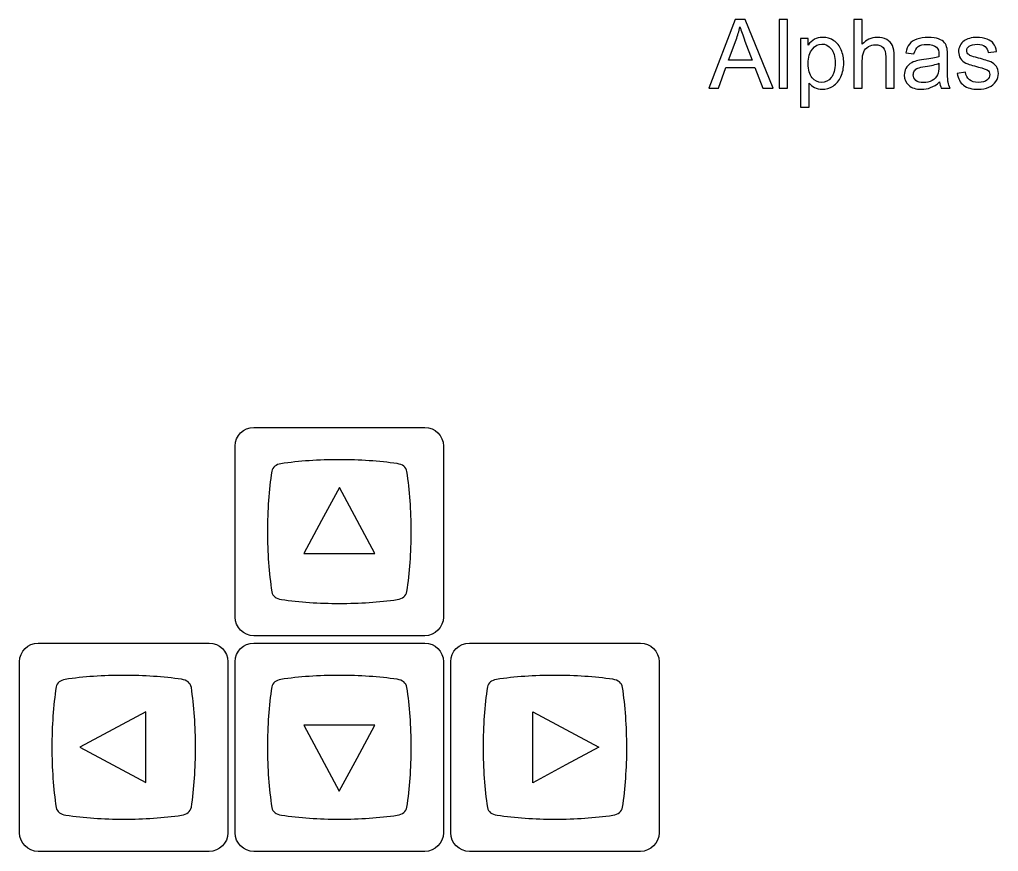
# Model space of a CAD drawing. Header units: millimetres. Extents: x -493 to 473, y -489 to 489.
# Drawn here: x -186.2 to -99.8, y -346.9 to -273.5 of the extents above; entities that cross this region are included whole.
import ezdxf

# ---------------------------------------------------------------- set-up
doc = ezdxf.new("R2010")
doc.units = ezdxf.units.MM
doc.header["$MEASUREMENT"] = 0
doc.layers.add('Layer 1', color=7, linetype='Continuous')

msp = doc.modelspace()

# ---------------------------------------------------------------- linework, layer by layer
at = {"layer": 'Layer 1', "color": 250}
for points, knots in [([(-125.3401, -279.539), (-125.3401, -279.539), (-123.0146, -273.4769), (-123.0146, -273.4769), (-123.0146, -273.4769), (-123.0146, -273.4769), (-122.1327, -273.4769), (-122.1327, -273.4769), (-122.1327, -273.4769), (-122.1327, -273.4769), (-119.6647, -279.539), (-119.6647, -279.539), (-119.6647, -279.539), (-119.6647, -279.539), (-120.5776, -279.539), (-120.5776, -279.539), (-120.5776, -279.539), (-120.5776, -279.539), (-121.279, -277.7017), (-121.279, -277.7017), (-121.279, -277.7017), (-121.279, -277.7017), (-123.8316, -277.7017), (-123.8316, -277.7017), (-123.8316, -277.7017), (-123.8316, -277.7017), (-124.4892, -279.539), (-124.4892, -279.539), (-124.4892, -279.539), (-124.4892, -279.539), (-125.3401, -279.539), (-125.3401, -279.539)], [0, 0, 0, 0, 0.1111111, 0.1111111, 0.1111111, 0.1111111, 0.2222222, 0.2222222, 0.2222222, 0.2222222, 0.3333333, 0.3333333, 0.3333333, 0.3333333, 0.4444444, 0.4444444, 0.4444444, 0.4444444, 0.5555556, 0.5555556, 0.5555556, 0.5555556, 0.6666667, 0.6666667, 0.6666667, 0.6666667, 0.7777778, 0.7777778, 0.7777778, 0.7777778, 1, 1, 1, 1]), ([(-123.596, -277.0498), (-123.596, -277.0498), (-121.5301, -277.0498), (-121.5301, -277.0498), (-121.5301, -277.0498), (-121.5301, -277.0498), (-122.1623, -275.3692), (-122.1623, -275.3692), (-122.1623, -275.3692), (-122.3528, -274.8584), (-122.4967, -274.4365), (-122.5969, -274.1034), (-122.5969, -274.1034), (-122.6802, -274.4986), (-122.7917, -274.8866), (-122.9314, -275.2704), (-122.9314, -275.2704), (-122.9314, -275.2704), (-123.596, -277.0498), (-123.596, -277.0498)], [0, 0, 0, 0, 0.1666667, 0.1666667, 0.1666667, 0.1666667, 0.3333333, 0.3333333, 0.3333333, 0.3333333, 0.5, 0.5, 0.5, 0.5, 0.6666667, 0.6666667, 0.6666667, 0.6666667, 1, 1, 1, 1]), ([(-119.1383, -279.539), (-119.1383, -279.539), (-119.1383, -273.4769), (-119.1383, -273.4769), (-119.1383, -273.4769), (-119.1383, -273.4769), (-118.3933, -273.4769), (-118.3933, -273.4769), (-118.3933, -273.4769), (-118.3933, -273.4769), (-118.3933, -279.539), (-118.3933, -279.539), (-118.3933, -279.539), (-118.3933, -279.539), (-119.1383, -279.539), (-119.1383, -279.539)], [0, 0, 0, 0, 0.2, 0.2, 0.2, 0.2, 0.4, 0.4, 0.4, 0.4, 0.6, 0.6, 0.6, 0.6, 1, 1, 1, 1]), ([(-112.5316, -279.539), (-112.5316, -279.539), (-112.5316, -273.4769), (-112.5316, -273.4769), (-112.5316, -273.4769), (-112.5316, -273.4769), (-111.7865, -273.4769), (-111.7865, -273.4769), (-111.7865, -273.4769), (-111.7865, -273.4769), (-111.7865, -275.6585), (-111.7865, -275.6585), (-111.7865, -275.6585), (-111.4408, -275.2535), (-111.0048, -275.0517), (-110.477, -275.0517), (-110.477, -275.0517), (-110.1539, -275.0517), (-109.8731, -275.1152), (-109.6332, -275.2436), (-109.6332, -275.2436), (-109.3947, -275.372), (-109.224, -275.5484), (-109.121, -275.7742), (-109.121, -275.7742), (-109.018, -276), (-108.9672, -276.3287), (-108.9672, -276.7577), (-108.9672, -276.7577), (-108.9672, -276.7577), (-108.9672, -279.539), (-108.9672, -279.539), (-108.9672, -279.539), (-108.9672, -279.539), (-109.7122, -279.539), (-109.7122, -279.539), (-109.7122, -279.539), (-109.7122, -279.539), (-109.7122, -276.7605), (-109.7122, -276.7605), (-109.7122, -276.7605), (-109.7122, -276.3894), (-109.7927, -276.1185), (-109.9521, -275.9492), (-109.9521, -275.9492), (-110.113, -275.7798), (-110.3388, -275.6952), (-110.6323, -275.6952), (-110.6323, -275.6952), (-110.851, -275.6952), (-111.057, -275.7516), (-111.2503, -275.8659), (-111.2503, -275.8659), (-111.4436, -275.9802), (-111.5805, -276.1354), (-111.6638, -276.3316), (-111.6638, -276.3316), (-111.7456, -276.5263), (-111.7865, -276.7958), (-111.7865, -277.1401), (-111.7865, -277.1401), (-111.7865, -277.1401), (-111.7865, -279.539), (-111.7865, -279.539), (-111.7865, -279.539), (-111.7865, -279.539), (-112.5316, -279.539), (-112.5316, -279.539)], [0, 0, 0, 0, 0.0555556, 0.0555556, 0.0555556, 0.0555556, 0.1111111, 0.1111111, 0.1111111, 0.1111111, 0.1666667, 0.1666667, 0.1666667, 0.1666667, 0.2222222, 0.2222222, 0.2222222, 0.2222222, 0.2777778, 0.2777778, 0.2777778, 0.2777778, 0.3333333, 0.3333333, 0.3333333, 0.3333333, 0.3888889, 0.3888889, 0.3888889, 0.3888889, 0.4444444, 0.4444444, 0.4444444, 0.4444444, 0.5, 0.5, 0.5, 0.5, 0.5555556, 0.5555556, 0.5555556, 0.5555556, 0.6111111, 0.6111111, 0.6111111, 0.6111111, 0.6666667, 0.6666667, 0.6666667, 0.6666667, 0.7222222, 0.7222222, 0.7222222, 0.7222222, 0.7777778, 0.7777778, 0.7777778, 0.7777778, 0.8333333, 0.8333333, 0.8333333, 0.8333333, 0.8888889, 0.8888889, 0.8888889, 0.8888889, 1, 1, 1, 1]), ([(-117.2404, -281.2239), (-117.2404, -281.2239), (-117.2404, -275.1448), (-117.2404, -275.1448), (-117.2404, -275.1448), (-117.2404, -275.1448), (-116.5631, -275.1448), (-116.5631, -275.1448), (-116.5631, -275.1448), (-116.5631, -275.1448), (-116.5631, -275.722), (-116.5631, -275.722), (-116.5631, -275.722), (-116.4036, -275.499), (-116.223, -275.3311), (-116.0212, -275.2196), (-116.0212, -275.2196), (-115.8208, -275.1081), (-115.5767, -275.0517), (-115.2903, -275.0517), (-115.2903, -275.0517), (-114.9149, -275.0517), (-114.5847, -275.1477), (-114.2983, -275.341), (-114.2983, -275.341), (-114.0118, -275.5329), (-113.7959, -275.8052), (-113.6492, -276.1552), (-113.6492, -276.1552), (-113.5038, -276.5065), (-113.4304, -276.8904), (-113.4304, -277.3095), (-113.4304, -277.3095), (-113.4304, -277.7568), (-113.5109, -278.1604), (-113.6717, -278.5202), (-113.6717, -278.5202), (-113.8326, -278.8786), (-114.0668, -279.1538), (-114.3745, -279.3457), (-114.3745, -279.3457), (-114.6807, -279.5362), (-115.0038, -279.6321), (-115.3425, -279.6321), (-115.3425, -279.6321), (-115.5908, -279.6321), (-115.8138, -279.5799), (-116.0099, -279.4755), (-116.0099, -279.4755), (-116.2075, -279.3711), (-116.3683, -279.2398), (-116.4953, -279.0804), (-116.4953, -279.0804), (-116.4953, -279.0804), (-116.4953, -281.2239), (-116.4953, -281.2239), (-116.4953, -281.2239), (-116.4953, -281.2239), (-117.2404, -281.2239), (-117.2404, -281.2239)], [0, 0, 0, 0, 0.0625, 0.0625, 0.0625, 0.0625, 0.125, 0.125, 0.125, 0.125, 0.1875, 0.1875, 0.1875, 0.1875, 0.25, 0.25, 0.25, 0.25, 0.3125, 0.3125, 0.3125, 0.3125, 0.375, 0.375, 0.375, 0.375, 0.4375, 0.4375, 0.4375, 0.4375, 0.5, 0.5, 0.5, 0.5, 0.5625, 0.5625, 0.5625, 0.5625, 0.625, 0.625, 0.625, 0.625, 0.6875, 0.6875, 0.6875, 0.6875, 0.75, 0.75, 0.75, 0.75, 0.8125, 0.8125, 0.8125, 0.8125, 0.875, 0.875, 0.875, 0.875, 1, 1, 1, 1]), ([(-116.5631, -277.3687), (-116.5631, -277.9318), (-116.4488, -278.348), (-116.2216, -278.6176), (-116.2216, -278.6176), (-115.993, -278.8871), (-115.7164, -279.0225), (-115.3919, -279.0225), (-115.3919, -279.0225), (-115.0617, -279.0225), (-114.7794, -278.8828), (-114.5452, -278.6034), (-114.5452, -278.6034), (-114.3095, -278.324), (-114.1924, -277.8922), (-114.1924, -277.3066), (-114.1924, -277.3066), (-114.1924, -276.7478), (-114.3067, -276.3302), (-114.5367, -276.0522), (-114.5367, -276.0522), (-114.7667, -275.7742), (-115.0405, -275.6359), (-115.3594, -275.6359), (-115.3594, -275.6359), (-115.6755, -275.6359), (-115.9549, -275.7841), (-116.1976, -276.079), (-116.1976, -276.079), (-116.4417, -276.3753), (-116.5631, -276.8043), (-116.5631, -277.3687)], [0, 0, 0, 0, 0.1111111, 0.1111111, 0.1111111, 0.1111111, 0.2222222, 0.2222222, 0.2222222, 0.2222222, 0.3333333, 0.3333333, 0.3333333, 0.3333333, 0.4444444, 0.4444444, 0.4444444, 0.4444444, 0.5555556, 0.5555556, 0.5555556, 0.5555556, 0.6666667, 0.6666667, 0.6666667, 0.6666667, 0.7777778, 0.7777778, 0.7777778, 0.7777778, 1, 1, 1, 1]), ([(-104.9526, -278.9887), (-105.2292, -279.2243), (-105.4959, -279.3894), (-105.7513, -279.4868), (-105.7513, -279.4868), (-106.0067, -279.5842), (-106.2805, -279.6321), (-106.574, -279.6321), (-106.574, -279.6321), (-107.0566, -279.6321), (-107.4277, -279.515), (-107.6873, -279.2794), (-107.6873, -279.2794), (-107.947, -279.0451), (-108.0768, -278.7446), (-108.0768, -278.3791), (-108.0768, -278.3791), (-108.0768, -278.1646), (-108.0274, -277.9684), (-107.93, -277.7906), (-107.93, -277.7906), (-107.8313, -277.6128), (-107.7029, -277.4717), (-107.5448, -277.3645), (-107.5448, -277.3645), (-107.3854, -277.2573), (-107.2076, -277.1754), (-107.0086, -277.1204), (-107.0086, -277.1204), (-106.8618, -277.0823), (-106.6403, -277.0456), (-106.3454, -277.0089), (-106.3454, -277.0089), (-105.7443, -276.9383), (-105.2998, -276.8523), (-105.0161, -276.7535), (-105.0161, -276.7535), (-105.0133, -276.6519), (-105.0119, -276.587), (-105.0119, -276.5602), (-105.0119, -276.5602), (-105.0119, -276.2582), (-105.0824, -276.0451), (-105.2236, -275.9209), (-105.2236, -275.9209), (-105.4141, -275.753), (-105.6977, -275.6698), (-106.073, -275.6698), (-106.073, -275.6698), (-106.4244, -275.6698), (-106.684, -275.7319), (-106.8506, -275.8546), (-106.8506, -275.8546), (-107.0185, -275.9774), (-107.1412, -276.1947), (-107.2217, -276.508), (-107.2217, -276.508), (-107.2217, -276.508), (-107.9498, -276.4064), (-107.9498, -276.4064), (-107.9498, -276.4064), (-107.8835, -276.0945), (-107.7748, -275.8419), (-107.6224, -275.65), (-107.6224, -275.65), (-107.47, -275.4581), (-107.2499, -275.3113), (-106.962, -275.2069), (-106.962, -275.2069), (-106.6756, -275.1039), (-106.3411, -275.0517), (-105.963, -275.0517), (-105.963, -275.0517), (-105.5876, -275.0517), (-105.2814, -275.0954), (-105.0458, -275.1843), (-105.0458, -275.1843), (-104.8115, -275.2732), (-104.638, -275.3833), (-104.5279, -275.5174), (-104.5279, -275.5174), (-104.4178, -275.6514), (-104.3402, -275.8208), (-104.2951, -276.0254), (-104.2951, -276.0254), (-104.2711, -276.1524), (-104.2584, -276.381), (-104.2584, -276.7097), (-104.2584, -276.7097), (-104.2584, -276.7097), (-104.2584, -277.6975), (-104.2584, -277.6975), (-104.2584, -277.6975), (-104.2584, -278.3875), (-104.2428, -278.8236), (-104.2118, -279.0084), (-104.2118, -279.0084), (-104.1822, -279.1933), (-104.1201, -279.3697), (-104.0298, -279.539), (-104.0298, -279.539), (-104.0298, -279.539), (-104.8087, -279.539), (-104.8087, -279.539), (-104.8087, -279.539), (-104.8835, -279.3824), (-104.9315, -279.1989), (-104.9526, -278.9887)], [0, 0, 0, 0, 0.0357143, 0.0357143, 0.0357143, 0.0357143, 0.0714286, 0.0714286, 0.0714286, 0.0714286, 0.1071429, 0.1071429, 0.1071429, 0.1071429, 0.1428571, 0.1428571, 0.1428571, 0.1428571, 0.1785714, 0.1785714, 0.1785714, 0.1785714, 0.2142857, 0.2142857, 0.2142857, 0.2142857, 0.25, 0.25, 0.25, 0.25, 0.2857143, 0.2857143, 0.2857143, 0.2857143, 0.3214286, 0.3214286, 0.3214286, 0.3214286, 0.3571429, 0.3571429, 0.3571429, 0.3571429, 0.3928571, 0.3928571, 0.3928571, 0.3928571, 0.4285714, 0.4285714, 0.4285714, 0.4285714, 0.4642857, 0.4642857, 0.4642857, 0.4642857, 0.5, 0.5, 0.5, 0.5, 0.5357143, 0.5357143, 0.5357143, 0.5357143, 0.5714286, 0.5714286, 0.5714286, 0.5714286, 0.6071429, 0.6071429, 0.6071429, 0.6071429, 0.6428571, 0.6428571, 0.6428571, 0.6428571, 0.6785714, 0.6785714, 0.6785714, 0.6785714, 0.7142857, 0.7142857, 0.7142857, 0.7142857, 0.75, 0.75, 0.75, 0.75, 0.7857143, 0.7857143, 0.7857143, 0.7857143, 0.8214286, 0.8214286, 0.8214286, 0.8214286, 0.8571429, 0.8571429, 0.8571429, 0.8571429, 0.8928571, 0.8928571, 0.8928571, 0.8928571, 0.9285714, 0.9285714, 0.9285714, 0.9285714, 1, 1, 1, 1]), ([(-103.4103, -278.2267), (-103.4103, -278.2267), (-102.6737, -278.1081), (-102.6737, -278.1081), (-102.6737, -278.1081), (-102.6328, -278.4031), (-102.5171, -278.6288), (-102.328, -278.7869), (-102.328, -278.7869), (-102.1389, -278.9435), (-101.8736, -279.0225), (-101.535, -279.0225), (-101.535, -279.0225), (-101.1921, -279.0225), (-100.9381, -278.9534), (-100.7716, -278.8137), (-100.7716, -278.8137), (-100.6065, -278.6754), (-100.5232, -278.5117), (-100.5232, -278.324), (-100.5232, -278.324), (-100.5232, -278.1561), (-100.598, -278.0235), (-100.7462, -277.9275), (-100.7462, -277.9275), (-100.8506, -277.8612), (-101.1046, -277.7779), (-101.5082, -277.6749), (-101.5082, -277.6749), (-102.0529, -277.5381), (-102.4296, -277.4195), (-102.6413, -277.3193), (-102.6413, -277.3193), (-102.8515, -277.2177), (-103.011, -277.0795), (-103.1196, -276.9017), (-103.1196, -276.9017), (-103.2283, -276.7253), (-103.2833, -276.5291), (-103.2833, -276.3146), (-103.2833, -276.3146), (-103.2833, -276.1185), (-103.2382, -275.9379), (-103.1493, -275.7714), (-103.1493, -275.7714), (-103.059, -275.6049), (-102.9376, -275.4666), (-102.7838, -275.3565), (-102.7838, -275.3565), (-102.6681, -275.2718), (-102.5101, -275.1999), (-102.3111, -275.1406), (-102.3111, -275.1406), (-102.1107, -275.0813), (-101.8976, -275.0517), (-101.669, -275.0517), (-101.669, -275.0517), (-101.3247, -275.0517), (-101.0228, -275.1011), (-100.7631, -275.2013), (-100.7631, -275.2013), (-100.5021, -275.3001), (-100.3101, -275.4355), (-100.186, -275.6049), (-100.186, -275.6049), (-100.0632, -275.7756), (-99.9771, -276.0028), (-99.9306, -276.2878), (-99.9306, -276.2878), (-99.9306, -276.2878), (-100.6587, -276.3894), (-100.6587, -276.3894), (-100.6587, -276.3894), (-100.6911, -276.1608), (-100.7871, -275.9816), (-100.9451, -275.8532), (-100.9451, -275.8532), (-101.1032, -275.7248), (-101.3261, -275.6613), (-101.6154, -275.6613), (-101.6154, -275.6613), (-101.9555, -275.6613), (-102.1996, -275.7177), (-102.345, -275.8306), (-102.345, -275.8306), (-102.4903, -275.9435), (-102.5637, -276.0762), (-102.5637, -276.2271), (-102.5637, -276.2271), (-102.5637, -276.3231), (-102.534, -276.4106), (-102.4734, -276.4882), (-102.4734, -276.4882), (-102.4127, -276.5672), (-102.3181, -276.6335), (-102.1883, -276.6858), (-102.1883, -276.6858), (-102.1135, -276.714), (-101.8962, -276.7775), (-101.5322, -276.8763), (-101.5322, -276.8763), (-101.0072, -277.016), (-100.6403, -277.1317), (-100.4315, -277.2206), (-100.4315, -277.2206), (-100.2227, -277.3095), (-100.059, -277.4407), (-99.9404, -277.61), (-99.9404, -277.61), (-99.8205, -277.7808), (-99.7612, -277.9924), (-99.7612, -278.2464), (-99.7612, -278.2464), (-99.7612, -278.4934), (-99.8332, -278.7262), (-99.9785, -278.9449), (-99.9785, -278.9449), (-100.1239, -279.1636), (-100.3327, -279.333), (-100.6051, -279.4529), (-100.6051, -279.4529), (-100.8788, -279.5729), (-101.1879, -279.6321), (-101.5322, -279.6321), (-101.5322, -279.6321), (-102.1022, -279.6321), (-102.5383, -279.5136), (-102.8374, -279.2779), (-102.8374, -279.2779), (-103.1366, -279.0409), (-103.3271, -278.6909), (-103.4103, -278.2267)], [0, 0, 0, 0, 0.0294118, 0.0294118, 0.0294118, 0.0294118, 0.0588235, 0.0588235, 0.0588235, 0.0588235, 0.0882353, 0.0882353, 0.0882353, 0.0882353, 0.1176471, 0.1176471, 0.1176471, 0.1176471, 0.1470588, 0.1470588, 0.1470588, 0.1470588, 0.1764706, 0.1764706, 0.1764706, 0.1764706, 0.2058824, 0.2058824, 0.2058824, 0.2058824, 0.2352941, 0.2352941, 0.2352941, 0.2352941, 0.2647059, 0.2647059, 0.2647059, 0.2647059, 0.2941176, 0.2941176, 0.2941176, 0.2941176, 0.3235294, 0.3235294, 0.3235294, 0.3235294, 0.3529412, 0.3529412, 0.3529412, 0.3529412, 0.3823529, 0.3823529, 0.3823529, 0.3823529, 0.4117647, 0.4117647, 0.4117647, 0.4117647, 0.4411765, 0.4411765, 0.4411765, 0.4411765, 0.4705882, 0.4705882, 0.4705882, 0.4705882, 0.5, 0.5, 0.5, 0.5, 0.5294118, 0.5294118, 0.5294118, 0.5294118, 0.5588235, 0.5588235, 0.5588235, 0.5588235, 0.5882353, 0.5882353, 0.5882353, 0.5882353, 0.6176471, 0.6176471, 0.6176471, 0.6176471, 0.6470588, 0.6470588, 0.6470588, 0.6470588, 0.6764706, 0.6764706, 0.6764706, 0.6764706, 0.7058824, 0.7058824, 0.7058824, 0.7058824, 0.7352941, 0.7352941, 0.7352941, 0.7352941, 0.7647059, 0.7647059, 0.7647059, 0.7647059, 0.7941176, 0.7941176, 0.7941176, 0.7941176, 0.8235294, 0.8235294, 0.8235294, 0.8235294, 0.8529412, 0.8529412, 0.8529412, 0.8529412, 0.8823529, 0.8823529, 0.8823529, 0.8823529, 0.9117647, 0.9117647, 0.9117647, 0.9117647, 0.9411765, 0.9411765, 0.9411765, 0.9411765, 1, 1, 1, 1]), ([(-105.0119, -277.3377), (-105.2828, -277.4477), (-105.6892, -277.5409), (-106.2311, -277.6171), (-106.2311, -277.6171), (-106.5387, -277.6608), (-106.756, -277.7102), (-106.883, -277.7652), (-106.883, -277.7652), (-107.01, -277.8203), (-107.1074, -277.9007), (-107.1765, -278.0051), (-107.1765, -278.0051), (-107.2457, -278.111), (-107.2809, -278.2281), (-107.2809, -278.3579), (-107.2809, -278.3579), (-107.2809, -278.5541), (-107.2062, -278.7192), (-107.0552, -278.8504), (-107.0552, -278.8504), (-106.9042, -278.9816), (-106.684, -279.0479), (-106.3948, -279.0479), (-106.3948, -279.0479), (-106.1083, -279.0479), (-105.8529, -278.9858), (-105.6285, -278.8603), (-105.6285, -278.8603), (-105.4056, -278.7361), (-105.2405, -278.5653), (-105.1361, -278.3494), (-105.1361, -278.3494), (-105.0556, -278.1815), (-105.0161, -277.9346), (-105.0161, -277.6086), (-105.0161, -277.6086), (-105.0161, -277.6086), (-105.0119, -277.3377), (-105.0119, -277.3377)], [0, 0, 0, 0, 0.0909091, 0.0909091, 0.0909091, 0.0909091, 0.1818182, 0.1818182, 0.1818182, 0.1818182, 0.2727273, 0.2727273, 0.2727273, 0.2727273, 0.3636364, 0.3636364, 0.3636364, 0.3636364, 0.4545455, 0.4545455, 0.4545455, 0.4545455, 0.5454545, 0.5454545, 0.5454545, 0.5454545, 0.6363636, 0.6363636, 0.6363636, 0.6363636, 0.7272727, 0.7272727, 0.7272727, 0.7272727, 0.8181818, 0.8181818, 0.8181818, 0.8181818, 1, 1, 1, 1])]:
    msp.add_open_spline(points, degree=3, knots=knots, dxfattribs=at)
at = {"layer": 'Layer 1', "color": 169}
for points in [[(-165.548, -327.8955), (-165.548, -327.8955), (-150.4406, -327.8955), (-150.4406, -327.8955), (-150.4406, -327.8955), (-149.5351, -327.8955), (-148.7943, -327.1547), (-148.7943, -326.2492), (-148.7943, -326.2492), (-148.7943, -326.2492), (-148.7943, -311.1418), (-148.7943, -311.1418), (-148.7943, -311.1418), (-148.7943, -310.2363), (-149.5351, -309.4955), (-150.4406, -309.4955), (-150.4406, -309.4955), (-150.4406, -309.4955), (-165.548, -309.4955), (-165.548, -309.4955), (-165.548, -309.4955), (-166.4535, -309.4955), (-167.1943, -310.2363), (-167.1943, -311.1418), (-167.1943, -311.1418), (-167.1943, -311.1418), (-167.1943, -326.2492), (-167.1943, -326.2492), (-167.1943, -326.2492), (-167.1943, -327.1547), (-166.4535, -327.8955), (-165.548, -327.8955)], [(-184.598, -346.9455), (-184.598, -346.9455), (-169.4906, -346.9455), (-169.4906, -346.9455), (-169.4906, -346.9455), (-168.5851, -346.9455), (-167.8443, -346.2047), (-167.8443, -345.2992), (-167.8443, -345.2992), (-167.8443, -345.2992), (-167.8443, -330.1918), (-167.8443, -330.1918), (-167.8443, -330.1918), (-167.8443, -329.2863), (-168.5851, -328.5455), (-169.4906, -328.5455), (-169.4906, -328.5455), (-169.4906, -328.5455), (-184.598, -328.5455), (-184.598, -328.5455), (-184.598, -328.5455), (-185.5035, -328.5455), (-186.2443, -329.2863), (-186.2443, -330.1918), (-186.2443, -330.1918), (-186.2443, -330.1918), (-186.2443, -345.2992), (-186.2443, -345.2992), (-186.2443, -345.2992), (-186.2443, -346.2047), (-185.5035, -346.9455), (-184.598, -346.9455)], [(-165.548, -346.9455), (-165.548, -346.9455), (-150.4406, -346.9455), (-150.4406, -346.9455), (-150.4406, -346.9455), (-149.5351, -346.9455), (-148.7943, -346.2047), (-148.7943, -345.2992), (-148.7943, -345.2992), (-148.7943, -345.2992), (-148.7943, -330.1918), (-148.7943, -330.1918), (-148.7943, -330.1918), (-148.7943, -329.2863), (-149.5351, -328.5455), (-150.4406, -328.5455), (-150.4406, -328.5455), (-150.4406, -328.5455), (-165.548, -328.5455), (-165.548, -328.5455), (-165.548, -328.5455), (-166.4535, -328.5455), (-167.1943, -329.2863), (-167.1943, -330.1918), (-167.1943, -330.1918), (-167.1943, -330.1918), (-167.1943, -345.2992), (-167.1943, -345.2992), (-167.1943, -345.2992), (-167.1943, -346.2047), (-166.4535, -346.9455), (-165.548, -346.9455)], [(-146.498, -346.9455), (-146.498, -346.9455), (-131.3906, -346.9455), (-131.3906, -346.9455), (-131.3906, -346.9455), (-130.4851, -346.9455), (-129.7443, -346.2047), (-129.7443, -345.2992), (-129.7443, -345.2992), (-129.7443, -345.2992), (-129.7443, -330.1918), (-129.7443, -330.1918), (-129.7443, -330.1918), (-129.7443, -329.2863), (-130.4851, -328.5455), (-131.3906, -328.5455), (-131.3906, -328.5455), (-131.3906, -328.5455), (-146.498, -328.5455), (-146.498, -328.5455), (-146.498, -328.5455), (-147.4035, -328.5455), (-148.1443, -329.2863), (-148.1443, -330.1918), (-148.1443, -330.1918), (-148.1443, -330.1918), (-148.1443, -345.2992), (-148.1443, -345.2992), (-148.1443, -345.2992), (-148.1443, -346.2047), (-147.4035, -346.9455), (-146.498, -346.9455)]]:
    msp.add_open_spline(points, degree=3, knots=[0, 0, 0, 0, 0.1111111, 0.1111111, 0.1111111, 0.1111111, 0.2222222, 0.2222222, 0.2222222, 0.2222222, 0.3333333, 0.3333333, 0.3333333, 0.3333333, 0.4444444, 0.4444444, 0.4444444, 0.4444444, 0.5555556, 0.5555556, 0.5555556, 0.5555556, 0.6666667, 0.6666667, 0.6666667, 0.6666667, 0.7777778, 0.7777778, 0.7777778, 0.7777778, 1, 1, 1, 1], dxfattribs=at)
at = {"layer": 'Layer 1', "color": 159}
for points in [[(-157.9941, -312.346), (-156.2035, -312.3465), (-154.4836, -312.4694), (-152.8814, -312.6949), (-152.8814, -312.6949), (-152.8814, -312.6949), (-152.8814, -312.695), (-152.8814, -312.695), (-152.8814, -312.695), (-152.3946, -312.7679), (-152.1047, -313.0005), (-152.0175, -313.4052), (-152.0175, -313.4052), (-151.7755, -315.0581), (-151.6432, -316.8397), (-151.6428, -318.6975), (-151.6428, -318.6975), (-151.6423, -320.5552), (-151.7738, -322.3368), (-152.015, -323.9897), (-152.015, -323.9897), (-152.102, -324.3939), (-152.3913, -324.6263), (-152.877, -324.6992), (-152.877, -324.6992), (-154.4795, -324.9241), (-156.1999, -325.0463), (-157.9912, -325.0459), (-157.9912, -325.0459), (-159.783, -325.0455), (-161.504, -324.9223), (-163.107, -324.6965), (-163.107, -324.6965), (-163.107, -324.6965), (-163.1069, -324.6961), (-163.1069, -324.6961), (-163.1069, -324.6961), (-163.5799, -324.6253), (-163.8671, -324.4036), (-163.963, -324.0196), (-163.963, -324.0196), (-164.208, -322.3575), (-164.3421, -320.5646), (-164.3425, -318.6945), (-164.3425, -318.6945), (-164.343, -316.8227), (-164.2095, -315.0283), (-163.9649, -313.365), (-163.9649, -313.365), (-163.8723, -312.9981), (-163.6043, -312.7801), (-163.1655, -312.7009), (-163.1655, -312.7009), (-161.5468, -312.4708), (-159.8067, -312.3456), (-157.9941, -312.346)], [(-177.0441, -331.396), (-175.2535, -331.3965), (-173.5336, -331.5194), (-171.9314, -331.7449), (-171.9314, -331.7449), (-171.9314, -331.7449), (-171.9314, -331.745), (-171.9314, -331.745), (-171.9314, -331.745), (-171.4446, -331.8179), (-171.1547, -332.0505), (-171.0675, -332.4552), (-171.0675, -332.4552), (-170.8255, -334.1081), (-170.6932, -335.8897), (-170.6928, -337.7475), (-170.6928, -337.7475), (-170.6923, -339.6052), (-170.8238, -341.3868), (-171.065, -343.0397), (-171.065, -343.0397), (-171.152, -343.4439), (-171.4413, -343.6763), (-171.927, -343.7492), (-171.927, -343.7492), (-173.5295, -343.9741), (-175.2499, -344.0963), (-177.0412, -344.0959), (-177.0412, -344.0959), (-178.833, -344.0955), (-180.554, -343.9723), (-182.157, -343.7465), (-182.157, -343.7465), (-182.157, -343.7465), (-182.1569, -343.7461), (-182.1569, -343.7461), (-182.1569, -343.7461), (-182.6299, -343.6753), (-182.9171, -343.4536), (-183.013, -343.0696), (-183.013, -343.0696), (-183.258, -341.4075), (-183.3921, -339.6146), (-183.3925, -337.7445), (-183.3925, -337.7445), (-183.393, -335.8727), (-183.2595, -334.0783), (-183.0149, -332.415), (-183.0149, -332.415), (-182.9223, -332.0481), (-182.6543, -331.8301), (-182.2155, -331.7509), (-182.2155, -331.7509), (-180.5968, -331.5208), (-178.8567, -331.3956), (-177.0441, -331.396)], [(-157.9941, -331.396), (-156.2035, -331.3965), (-154.4836, -331.5194), (-152.8814, -331.7449), (-152.8814, -331.7449), (-152.8814, -331.7449), (-152.8814, -331.745), (-152.8814, -331.745), (-152.8814, -331.745), (-152.3946, -331.8179), (-152.1047, -332.0505), (-152.0175, -332.4552), (-152.0175, -332.4552), (-151.7755, -334.1081), (-151.6432, -335.8897), (-151.6428, -337.7475), (-151.6428, -337.7475), (-151.6423, -339.6052), (-151.7738, -341.3868), (-152.015, -343.0397), (-152.015, -343.0397), (-152.102, -343.4439), (-152.3913, -343.6763), (-152.877, -343.7492), (-152.877, -343.7492), (-154.4795, -343.9741), (-156.1999, -344.0963), (-157.9912, -344.0959), (-157.9912, -344.0959), (-159.783, -344.0955), (-161.504, -343.9723), (-163.107, -343.7465), (-163.107, -343.7465), (-163.107, -343.7465), (-163.1069, -343.7461), (-163.1069, -343.7461), (-163.1069, -343.7461), (-163.5799, -343.6753), (-163.8671, -343.4536), (-163.963, -343.0696), (-163.963, -343.0696), (-164.208, -341.4075), (-164.3421, -339.6146), (-164.3425, -337.7445), (-164.3425, -337.7445), (-164.343, -335.8727), (-164.2095, -334.0783), (-163.9649, -332.415), (-163.9649, -332.415), (-163.8723, -332.0481), (-163.6043, -331.8301), (-163.1655, -331.7509), (-163.1655, -331.7509), (-161.5468, -331.5208), (-159.8067, -331.3956), (-157.9941, -331.396)], [(-138.9441, -331.396), (-137.1535, -331.3965), (-135.4336, -331.5194), (-133.8314, -331.7449), (-133.8314, -331.7449), (-133.8314, -331.7449), (-133.8314, -331.745), (-133.8314, -331.745), (-133.8314, -331.745), (-133.3446, -331.8179), (-133.0547, -332.0505), (-132.9675, -332.4552), (-132.9675, -332.4552), (-132.7255, -334.1081), (-132.5932, -335.8897), (-132.5928, -337.7475), (-132.5928, -337.7475), (-132.5923, -339.6052), (-132.7238, -341.3868), (-132.965, -343.0397), (-132.965, -343.0397), (-133.052, -343.4439), (-133.3413, -343.6763), (-133.827, -343.7492), (-133.827, -343.7492), (-135.4295, -343.9741), (-137.1499, -344.0963), (-138.9412, -344.0959), (-138.9412, -344.0959), (-140.733, -344.0955), (-142.454, -343.9723), (-144.057, -343.7465), (-144.057, -343.7465), (-144.057, -343.7465), (-144.0569, -343.7461), (-144.0569, -343.7461), (-144.0569, -343.7461), (-144.5299, -343.6753), (-144.8171, -343.4536), (-144.913, -343.0696), (-144.913, -343.0696), (-145.158, -341.4075), (-145.2921, -339.6146), (-145.2925, -337.7445), (-145.2925, -337.7445), (-145.293, -335.8727), (-145.1595, -334.0783), (-144.9149, -332.415), (-144.9149, -332.415), (-144.8223, -332.0481), (-144.5543, -331.8301), (-144.1155, -331.7509), (-144.1155, -331.7509), (-142.4968, -331.5208), (-140.7567, -331.3956), (-138.9441, -331.396)]]:
    msp.add_open_spline(points, degree=3, knots=[0, 0, 0, 0, 0.0666667, 0.0666667, 0.0666667, 0.0666667, 0.1333333, 0.1333333, 0.1333333, 0.1333333, 0.2, 0.2, 0.2, 0.2, 0.2666667, 0.2666667, 0.2666667, 0.2666667, 0.3333333, 0.3333333, 0.3333333, 0.3333333, 0.4, 0.4, 0.4, 0.4, 0.4666667, 0.4666667, 0.4666667, 0.4666667, 0.5333333, 0.5333333, 0.5333333, 0.5333333, 0.6, 0.6, 0.6, 0.6, 0.6666667, 0.6666667, 0.6666667, 0.6666667, 0.7333333, 0.7333333, 0.7333333, 0.7333333, 0.8, 0.8, 0.8, 0.8, 0.8666667, 0.8666667, 0.8666667, 0.8666667, 1, 1, 1, 1], dxfattribs=at)
at = {"layer": 'Layer 1', "color": 132}
for points in [[(-157.9927, -314.8066), (-157.9927, -314.8066), (-156.4289, -317.7237), (-156.4289, -317.7237), (-156.4289, -317.7237), (-156.4289, -317.7237), (-154.865, -320.6407), (-154.865, -320.6407), (-154.865, -320.6407), (-154.865, -320.6407), (-157.9927, -320.6407), (-157.9927, -320.6407), (-157.9927, -320.6407), (-157.9927, -320.6407), (-161.1204, -320.6407), (-161.1204, -320.6407), (-161.1204, -320.6407), (-161.1204, -320.6407), (-159.5565, -317.7237), (-159.5565, -317.7237), (-159.5565, -317.7237), (-159.5565, -317.7237), (-157.9927, -314.8066), (-157.9927, -314.8066)], [(-157.9927, -314.8066), (-157.9927, -314.8066), (-156.4289, -317.7237), (-156.4289, -317.7237), (-156.4289, -317.7237), (-156.4289, -317.7237), (-154.865, -320.6407), (-154.865, -320.6407), (-154.865, -320.6407), (-154.865, -320.6407), (-157.9927, -320.6407), (-157.9927, -320.6407), (-157.9927, -320.6407), (-157.9927, -320.6407), (-161.1204, -320.6407), (-161.1204, -320.6407), (-161.1204, -320.6407), (-161.1204, -320.6407), (-159.5565, -317.7237), (-159.5565, -317.7237), (-159.5565, -317.7237), (-159.5565, -317.7237), (-157.9927, -314.8066), (-157.9927, -314.8066)], [(-180.9337, -337.7455), (-180.9337, -337.7455), (-178.0166, -336.1817), (-178.0166, -336.1817), (-178.0166, -336.1817), (-178.0166, -336.1817), (-175.0996, -334.6178), (-175.0996, -334.6178), (-175.0996, -334.6178), (-175.0996, -334.6178), (-175.0996, -337.7455), (-175.0996, -337.7455), (-175.0996, -337.7455), (-175.0996, -337.7455), (-175.0996, -340.8732), (-175.0996, -340.8732), (-175.0996, -340.8732), (-175.0996, -340.8732), (-178.0166, -339.3093), (-178.0166, -339.3093), (-178.0166, -339.3093), (-178.0166, -339.3093), (-180.9337, -337.7455), (-180.9337, -337.7455)], [(-135.0533, -337.746), (-135.0533, -337.746), (-137.9704, -336.1822), (-137.9704, -336.1822), (-137.9704, -336.1822), (-137.9704, -336.1822), (-140.8874, -334.6183), (-140.8874, -334.6183), (-140.8874, -334.6183), (-140.8874, -334.6183), (-140.8874, -337.746), (-140.8874, -337.746), (-140.8874, -337.746), (-140.8874, -337.746), (-140.8874, -340.8737), (-140.8874, -340.8737), (-140.8874, -340.8737), (-140.8874, -340.8737), (-137.9704, -339.3098), (-137.9704, -339.3098), (-137.9704, -339.3098), (-137.9704, -339.3098), (-135.0533, -337.746), (-135.0533, -337.746)], [(-157.9943, -341.6349), (-157.9943, -341.6349), (-159.5581, -338.7178), (-159.5581, -338.7178), (-159.5581, -338.7178), (-159.5581, -338.7178), (-161.122, -335.8008), (-161.122, -335.8008), (-161.122, -335.8008), (-161.122, -335.8008), (-157.9943, -335.8008), (-157.9943, -335.8008), (-157.9943, -335.8008), (-157.9943, -335.8008), (-154.8666, -335.8008), (-154.8666, -335.8008), (-154.8666, -335.8008), (-154.8666, -335.8008), (-156.4305, -338.7178), (-156.4305, -338.7178), (-156.4305, -338.7178), (-156.4305, -338.7178), (-157.9943, -341.6349), (-157.9943, -341.6349)]]:
    msp.add_open_spline(points, degree=3, knots=[0, 0, 0, 0, 0.1428571, 0.1428571, 0.1428571, 0.1428571, 0.2857143, 0.2857143, 0.2857143, 0.2857143, 0.4285714, 0.4285714, 0.4285714, 0.4285714, 0.5714286, 0.5714286, 0.5714286, 0.5714286, 0.7142857, 0.7142857, 0.7142857, 0.7142857, 1, 1, 1, 1], dxfattribs=at)

doc.saveas('drawing.dxf')
